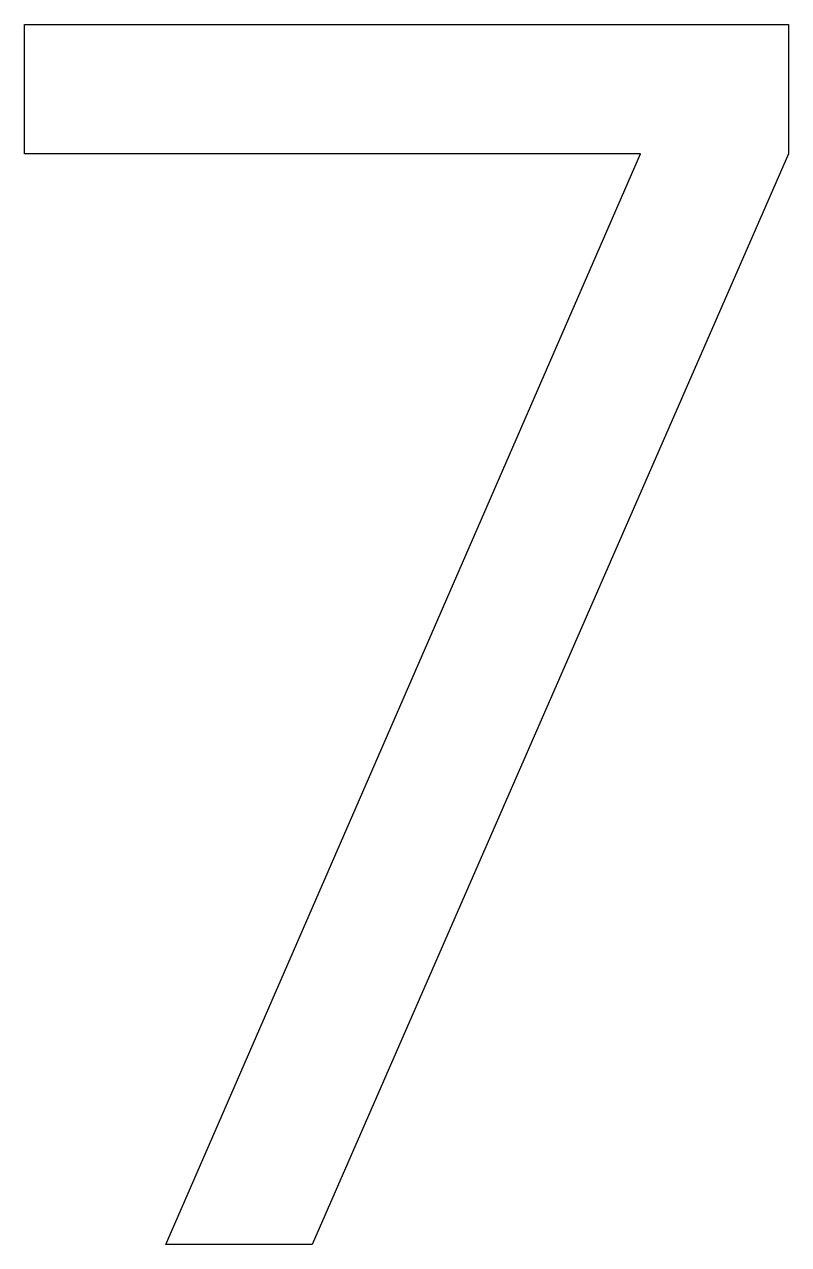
# Model space of a CAD drawing. Extents: x 0.8 to 7.1, y 0 to 10.1.
import ezdxf

# ---------------------------------------------------------------- set-up
doc = ezdxf.new("R2010")
doc.units = 0
doc.layers.get('0').update_dxf_attribs({"linetype": 'CONTINUOUS'})

msp = doc.modelspace()

# ---------------------------------------------------------------- linework, layer by layer
at = {"color": 0}
for p, q in [((0.791667, 9), (0.791667, 10.0694)), ((0.791667, 10.0694), (7.09722, 10.0694)), ((7.09722, 10.0694), (7.09722, 9)), ((5.875, 9), (0.791667, 9)), ((1.95833, 0), (5.875, 9)), ((7.09722, 9), (3.16667, 0)), ((3.16667, 0), (1.95833, 0))]:
    msp.add_line(p, q, dxfattribs=at)

doc.saveas('drawing.dxf')
